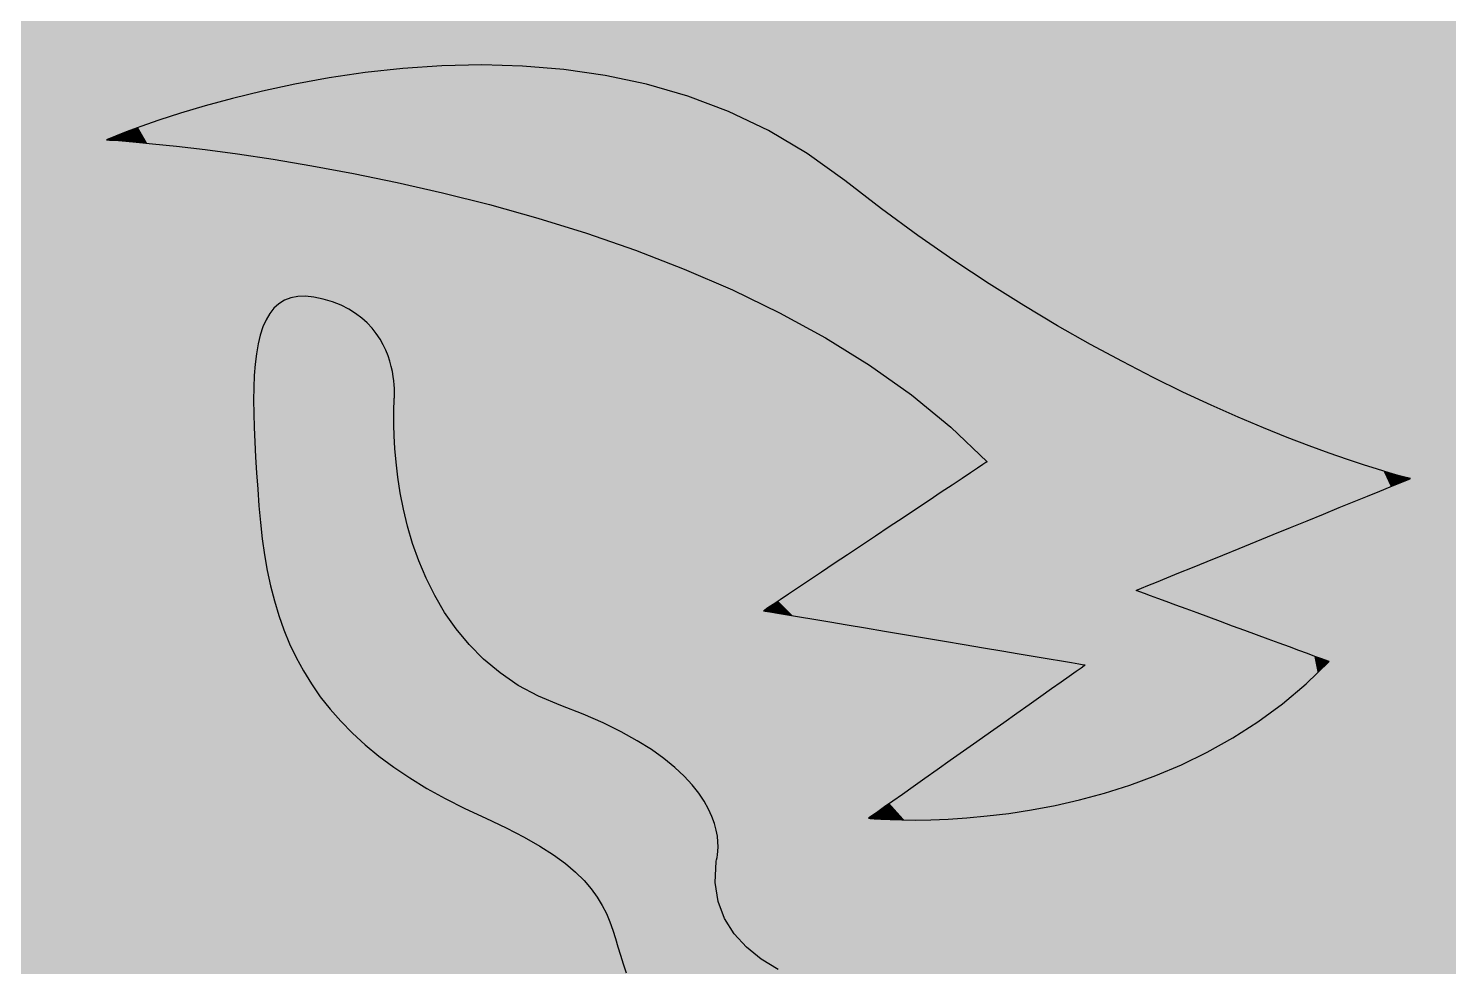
# Model space of a CAD drawing. Extents: x -42 to 1278, y -123 to 984.
# Drawn here: x 526 to 805.5, y 615.3 to 799.9 of the extents above; entities that cross this region are included whole.
import ezdxf

# ---------------------------------------------------------------- set-up
doc = ezdxf.new("R2010")
doc.units = 0
doc.layers.add('CABELLERA', color=7, linetype='CONTINUOUS')
doc.layers.add('CONTORNO_LON', color=7, linetype='CONTINUOUS')

# ---------------------------------------------------------------- blocks, each defined once
blk = doc.blocks.new('*U25')
at = {"layer": 'CONTORNO_LON', "color": 7, "linetype": 'CONTINUOUS'}
for points in [[(804.49, -103.97), (804.49, 979.15), (807.29, -102.53)], [(807.29, -102.53), (804.49, 979.15), (807.29, 975.16)], [(683.11, -69.2), (660.6, 958.24), (683.11, 959.23)], [(683.11, -69.2), (683.11, 959.23), (685.99, -68.31)], [(685.99, -68.31), (683.11, 959.23), (685.99, 959.01)], [(685.99, -68.31), (685.99, 959.01), (707.52, -59.75)], [(707.52, -59.75), (685.99, 959.01), (707.52, 957.33)], [(647.39, -79.08), (631.87, 955.23), (647.39, 957.66)], [(660.6, -76.22), (647.39, 957.66), (660.6, 958.24)], [(647.39, -79.08), (647.39, 957.66), (660.6, -76.22)], [(660.6, -76.22), (660.6, 958.24), (683.11, -69.2)], [(707.52, -59.75), (707.52, 957.33), (722.41, -52.69)], [(722.41, -52.69), (707.52, 957.33), (722.41, 956.16)], [(722.41, -52.69), (722.41, 956.16), (724.68, -51.62)], [(724.68, -51.62), (722.41, 956.16), (724.68, 955.69)], [(620.82, 54.93), (619.38, 953.27), (620.82, 953.49)], [(631.87, -82.44), (620.82, 953.49), (631.87, 955.23)], [(620.82, -83.66), (620.82, 953.49), (631.87, -82.44)], [(631.87, -82.44), (631.87, 955.23), (647.39, -79.08)], [(724.68, -51.62), (724.68, 955.69), (736.92, -44.96)], [(736.92, -44.96), (724.68, 955.69), (736.92, 953.11)], [(611.38, 46.01), (605.54, 950.05), (611.38, 951.57)], [(615.66, 49.65), (611.38, 951.57), (615.66, 952.69)], [(611.38, 46.01), (611.38, 951.57), (615.66, 49.65)], [(616.68, 50.52), (615.66, 952.69), (616.68, 952.85)], [(615.66, 49.65), (615.66, 952.69), (616.68, 50.52)], [(618.27, 52), (616.68, 952.85), (618.27, 953.09)], [(616.68, 50.52), (616.68, 952.85), (618.27, 52)], [(619.38, 53.51), (618.27, 953.09), (619.38, 953.27)], [(618.27, 52), (618.27, 953.09), (619.38, 53.51)], [(619.38, 53.51), (619.38, 953.27), (620.82, 54.93)], [(736.92, -44.96), (736.92, 953.11), (743.73, -40.83)], [(743.73, -40.83), (736.92, 953.11), (743.73, 951.67)], [(743.73, -40.83), (743.73, 951.67), (744.94, -40.04)], [(744.94, -40.04), (743.73, 951.67), (744.94, 951.42)], [(744.94, -40.04), (744.94, 951.42), (745.11, -43.28)], [(745.11, -43.28), (744.94, 951.42), (745.11, 951.38)], [(745.11, -121.09), (745.11, 951.38), (762.85, -119.36)], [(762.85, -119.36), (745.11, 951.38), (762.85, 947.64)], [(605.54, 41.6), (605.54, 950.05), (611.38, 46.01)], [(762.85, -119.36), (762.85, 947.64), (764.86, -118.75)], [(764.86, -118.75), (762.85, 947.64), (764.86, 947.22)], [(764.86, -118.75), (764.86, 947.22), (787.14, -112.06)], [(787.14, -112.06), (764.86, 947.22), (787.14, 940.15)], [(787.14, -112.06), (787.14, 940.15), (791.1, -110.87)], [(791.1, -110.87), (787.14, 940.15), (791.1, 938.68)], [(791.1, -110.87), (791.1, 938.68), (798.52, -107.05)], [(798.52, -107.05), (791.1, 938.68), (798.52, 935.91)], [(798.52, -107.05), (798.52, 935.91), (804.27, -104.08)], [(804.27, -104.08), (798.52, 935.91), (804.27, 933.6)], [(804.27, -104.08), (804.27, 933.6), (804.49, -103.97)], [(804.49, -103.97), (804.27, 933.6), (804.49, 933.51)], [(604.45, 40.78), (602.33, 924.56), (604.45, 925.94)], [(605.54, 41.6), (604.45, 925.94), (605.54, 926.52)], [(604.45, 40.78), (604.45, 925.94), (605.54, 41.6)], [(602.33, 39.18), (599.05, 922.42), (602.33, 924.56)], [(602.33, 39.18), (602.33, 924.56), (604.45, 40.78)], [(599.05, 37.02), (597.5, 917.53), (599.05, 922.42)], [(599.05, 37.02), (599.05, 922.42), (602.33, 39.18)], [(597.5, 36), (597.5, 917.53), (599.05, 37.02)], [(589.55, 30.77), (573.01, 904.81), (589.55, 908.83)], [(591.19, 31.86), (589.55, 908.83), (591.19, 909.23)], [(589.55, 30.77), (589.55, 908.83), (591.19, 31.86)], [(596.11, 35.09), (591.19, 909.23), (596.11, 910.23)], [(591.19, 31.86), (591.19, 909.23), (596.11, 35.09)], [(597.5, 36), (596.11, 910.23), (597.5, 910.5)], [(596.11, 35.09), (596.11, 910.23), (597.5, 36)], [(573.01, 21.51), (554.74, 900.36), (573.01, 904.81)], [(573.01, 21.51), (573.01, 904.81), (589.55, 30.77)], [(554.74, 13.06), (552.73, 899.71), (554.74, 900.36)], [(554.74, 13.06), (554.74, 900.36), (573.01, 21.51)], [(552.73, 12.14), (528.7, 891.97), (552.73, 899.71)], [(552.73, 12.14), (552.73, 899.71), (554.74, 13.06)], [(528.7, 3.38), (523.21, 890.19), (528.7, 891.97)], [(528.7, 3.38), (528.7, 891.97), (552.73, 12.14)], [(523.21, 1.91), (523.21, 890.19), (528.7, 3.38)]]:
    blk.add_solid(points, dxfattribs=at)
blk = doc.blocks.new('*U41')
at = {"layer": 'CABELLERA', "color": 7, "linetype": 'CONTINUOUS'}
for points in [[(594.18, 770.54), (588.21, 790.69), (594.18, 791.39)], [(600.61, 769.1), (594.18, 791.39), (600.61, 792.14)], [(594.18, 770.54), (594.18, 791.39), (600.61, 769.1)], [(609.22, 767.17), (600.61, 792.14), (609.22, 792.54)], [(600.61, 769.1), (600.61, 792.14), (609.22, 767.17)], [(613.71, 765.97), (609.22, 792.54), (613.71, 792.74)], [(609.22, 767.17), (609.22, 792.54), (613.71, 765.97)], [(613.71, 765.97), (613.71, 792.74), (625.02, 762.94)], [(625.02, 762.94), (613.71, 792.74), (625.02, 792.32)], [(625.02, 762.94), (625.02, 792.32), (627.26, 762.23)], [(627.26, 762.23), (625.02, 792.32), (627.26, 792.24)], [(627.26, 762.23), (627.26, 792.24), (641.02, 757.84)], [(641.02, 757.84), (627.26, 792.24), (641.02, 790.37)], [(576.75, 773.72), (567.93, 786.58), (576.75, 788.64)], [(580.29, 773.16), (576.75, 788.64), (580.29, 789.27)], [(576.75, 773.72), (576.75, 788.64), (580.29, 773.16)], [(588.21, 771.67), (580.29, 789.27), (588.21, 790.69)], [(580.29, 773.16), (580.29, 789.27), (588.21, 771.67)], [(588.21, 771.67), (588.21, 790.69), (594.18, 770.54)], [(641.02, 757.84), (641.02, 790.37), (641.22, 757.78)], [(641.22, 757.78), (641.02, 790.37), (641.22, 790.32)], [(641.22, 757.78), (641.22, 790.32), (654.75, 752.6)], [(654.75, 752.6), (641.22, 790.32), (654.75, 786.89)], [(566.48, 775.3), (562.44, 785.11), (566.48, 786.24)], [(567.93, 775.1), (566.48, 786.24), (567.93, 786.58)], [(566.48, 775.3), (566.48, 786.24), (567.93, 775.1)], [(567.93, 775.1), (567.93, 786.58), (576.75, 773.72)], [(654.75, 752.6), (654.75, 786.89), (657.42, 751.58)], [(657.42, 751.58), (654.75, 786.89), (657.42, 785.83)], [(657.42, 751.58), (657.42, 785.83), (668.21, 746.59)], [(668.21, 746.59), (657.42, 785.83), (668.21, 781.54)], [(557.48, 776.47), (553.09, 782.29), (557.48, 783.71)], [(557.63, 776.45), (557.48, 783.71), (557.63, 783.76)], [(557.48, 776.47), (557.48, 783.71), (557.63, 776.45)], [(562.44, 775.85), (557.63, 783.76), (562.44, 785.11)], [(557.63, 776.45), (557.63, 783.76), (562.44, 775.85)], [(562.44, 775.85), (562.44, 785.11), (566.48, 775.3)], [(547.57, 777.51), (546.23, 779.93), (547.57, 780.42)], [(549.33, 777.35), (547.57, 780.42), (549.33, 781.04)], [(547.57, 777.51), (547.57, 780.42), (549.33, 777.35)], [(550.46, 777.23), (549.33, 781.04), (550.46, 781.44)], [(549.33, 777.35), (549.33, 781.04), (550.46, 777.23)], [(553.09, 776.96), (550.46, 781.44), (553.09, 782.29)], [(550.46, 777.23), (550.46, 781.44), (553.09, 776.96)], [(553.09, 776.96), (553.09, 782.29), (557.48, 776.47)], [(668.21, 746.59), (668.21, 781.54), (673.24, 744.26)], [(673.24, 744.26), (668.21, 781.54), (673.24, 778.89)], [(541.43, 777.99), (541.42, 778), (541.43, 778.04)], [(542.1, 777.95), (541.43, 778.04), (542.1, 778.32)], [(541.43, 777.99), (541.43, 778.04), (542.1, 777.95)], [(542.23, 777.94), (542.1, 778.32), (542.23, 778.37)], [(542.1, 777.95), (542.1, 778.32), (542.23, 777.94)], [(543.36, 777.86), (542.23, 778.37), (543.36, 778.83)], [(542.23, 777.94), (542.23, 778.37), (543.36, 777.86)], [(543.85, 777.83), (543.36, 778.83), (543.85, 779.02)], [(543.36, 777.86), (543.36, 778.83), (543.85, 777.83)], [(545.2, 777.71), (543.85, 779.02), (545.2, 779.54)], [(543.85, 777.83), (543.85, 779.02), (545.2, 777.71)], [(546.23, 777.63), (545.2, 779.54), (546.23, 779.93)], [(545.2, 777.71), (545.2, 779.54), (546.23, 777.63)], [(546.23, 777.63), (546.23, 779.93), (547.57, 777.51)], [(673.24, 744.26), (673.24, 778.89), (674.76, 743.4)], [(674.76, 743.4), (673.24, 778.89), (674.76, 778.09)], [(674.76, 743.4), (674.76, 778.09), (681.15, 739.79)], [(681.15, 739.79), (674.76, 778.09), (681.15, 774.07)], [(681.15, 739.79), (681.15, 774.07), (688.31, 735.73)], [(688.31, 735.73), (681.15, 774.07), (688.31, 768.64)], [(688.31, 735.73), (688.31, 768.64), (693.44, 732.11)], [(693.44, 732.11), (688.31, 768.64), (693.44, 764.76)], [(693.44, 732.11), (693.44, 764.76), (702.25, 725.89)], [(702.25, 725.89), (693.44, 764.76), (702.25, 758.4)], [(702.25, 725.89), (702.25, 758.4), (705.47, 723.17)], [(705.47, 723.17), (702.25, 758.4), (705.47, 756.08)], [(705.47, 723.17), (705.47, 756.08), (708.67, 720.46)], [(708.67, 720.46), (705.47, 756.08), (708.67, 753.96)], [(708.67, 720.46), (708.67, 753.96), (714.67, 714.67)], [(714.67, 714.67), (708.67, 753.96), (714.67, 749.99)], [(714.67, 677.92), (714.67, 749.99), (717.2, 677.5)], [(717.2, 677.5), (714.67, 749.99), (717.2, 748.31)], [(717.2, 677.5), (717.2, 748.31), (719.31, 677.14)], [(719.31, 677.14), (717.2, 748.31), (719.31, 747.03)], [(719.31, 677.14), (719.31, 747.03), (724.65, 676.24)], [(724.65, 676.24), (719.31, 747.03), (724.65, 743.78)], [(724.65, 676.24), (724.65, 743.78), (728.53, 675.59)], [(728.53, 675.59), (724.65, 743.78), (728.53, 741.43)], [(728.53, 675.59), (728.53, 741.43), (729.03, 675.5)], [(729.03, 675.5), (728.53, 741.43), (729.03, 741.15)], [(729.03, 675.5), (729.03, 741.15), (732.17, 674.97)], [(732.17, 674.97), (729.03, 741.15), (732.17, 739.39)], [(732.17, 674.97), (732.17, 739.39), (733.82, 674.7)], [(733.82, 674.7), (732.17, 739.39), (733.82, 738.48)], [(733.82, 648.4), (733.82, 738.48), (739.36, 650)], [(739.36, 650), (733.82, 738.48), (739.36, 735.38)], [(739.36, 650), (739.36, 735.38), (741.53, 650.62)], [(741.53, 650.62), (739.36, 735.38), (741.53, 734.26)], [(741.53, 650.62), (741.53, 734.26), (744.01, 651.54)], [(744.01, 651.54), (741.53, 734.26), (744.01, 732.99)], [(744.01, 689.33), (744.01, 732.99), (744.61, 689.58)], [(744.61, 689.58), (744.01, 732.99), (744.61, 732.69)], [(744.61, 689.58), (744.61, 732.69), (746.6, 690.39)], [(746.6, 690.39), (744.61, 732.69), (746.6, 731.66)], [(746.6, 690.39), (746.6, 731.66), (749.6, 691.61)], [(749.6, 691.61), (746.6, 731.66), (749.6, 730.12)], [(749.6, 691.61), (749.6, 730.12), (749.78, 691.69)], [(749.78, 691.69), (749.6, 730.12), (749.78, 730.04)], [(749.78, 691.69), (749.78, 730.04), (753.9, 693.37)], [(753.9, 693.37), (749.78, 730.04), (753.9, 728.08)], [(753.9, 693.37), (753.9, 728.08), (758.76, 695.35)], [(758.76, 695.35), (753.9, 728.08), (758.76, 725.79)], [(758.76, 695.35), (758.76, 725.79), (759.13, 695.5)], [(759.13, 695.5), (758.76, 725.79), (759.13, 725.61)], [(759.13, 695.5), (759.13, 725.61), (767.86, 699.05)], [(767.86, 699.05), (759.13, 725.61), (767.86, 721.81)], [(767.86, 699.05), (767.86, 721.81), (775.68, 702.24)], [(775.68, 702.24), (767.86, 721.81), (775.68, 718.67)], [(775.68, 702.24), (775.68, 718.67), (780.91, 704.37)], [(780.91, 704.37), (775.68, 718.67), (780.91, 716.74)], [(780.91, 704.37), (780.91, 716.74), (782.49, 705.02)], [(782.49, 705.02), (780.91, 716.74), (782.49, 716.15)], [(782.49, 705.02), (782.49, 716.15), (786.02, 706.45)], [(786.02, 706.45), (782.49, 716.15), (786.02, 714.96)], [(712.3, 678.32), (709.62, 711.3), (712.3, 713.09)], [(714.04, 678.03), (712.3, 713.09), (714.04, 714.25)], [(712.3, 678.32), (712.3, 713.09), (714.04, 678.03)], [(714.67, 677.92), (714.04, 714.25), (714.67, 714.67)], [(714.04, 678.03), (714.04, 714.25), (714.67, 677.92)], [(786.02, 706.45), (786.02, 714.96), (788.2, 707.34)], [(788.2, 707.34), (786.02, 714.96), (788.2, 714.21)], [(788.2, 707.34), (788.2, 714.21), (790.49, 708.27)], [(790.49, 708.27), (788.2, 714.21), (790.49, 713.5)], [(790.49, 708.27), (790.49, 713.5), (792.7, 709.17)], [(792.7, 709.17), (790.49, 713.5), (792.7, 712.81)], [(709.62, 678.77), (706.77, 709.41), (709.62, 711.3)], [(709.62, 678.77), (709.62, 711.3), (712.3, 678.32)], [(792.7, 709.17), (792.7, 712.81), (794.12, 709.75)], [(794.12, 709.75), (792.7, 712.81), (794.12, 712.4)], [(794.12, 709.75), (794.12, 712.4), (795.88, 710.47)], [(795.88, 710.47), (794.12, 712.4), (795.88, 711.89)], [(795.88, 710.47), (795.88, 711.89), (796.67, 710.79)], [(796.67, 710.79), (795.88, 711.89), (796.67, 711.68)], [(796.67, 710.79), (796.67, 711.68), (797.65, 711.19)], [(797.65, 711.19), (796.67, 711.68), (797.65, 711.42)], [(797.65, 711.19), (797.65, 711.42), (797.91, 711.3)], [(706.18, 679.35), (697.78, 703.41), (706.18, 709.01)], [(706.77, 679.25), (706.18, 709.01), (706.77, 709.41)], [(706.18, 679.35), (706.18, 709.01), (706.77, 679.25)], [(706.77, 679.25), (706.77, 709.41), (709.62, 678.77)], [(697.78, 680.77), (693.53, 700.58), (697.78, 703.41)], [(697.78, 680.77), (697.78, 703.41), (706.18, 679.35)], [(693.53, 681.48), (688.56, 697.26), (693.53, 700.58)], [(693.53, 681.48), (693.53, 700.58), (697.78, 680.77)], [(687.31, 682.53), (681.7, 692.69), (687.31, 696.43)], [(688.56, 682.32), (687.31, 696.43), (688.56, 697.26)], [(687.31, 682.53), (687.31, 696.43), (688.56, 682.32)], [(688.56, 682.32), (688.56, 697.26), (693.53, 681.48)], [(680, 683.76), (676.97, 689.54), (680, 691.55)], [(681.7, 683.48), (680, 691.55), (681.7, 692.69)], [(680, 683.76), (680, 691.55), (681.7, 683.48)], [(681.7, 683.48), (681.7, 692.69), (687.31, 682.53)], [(676.42, 684.36), (673.55, 687.26), (676.42, 689.17)], [(676.97, 684.27), (676.42, 689.17), (676.97, 689.54)], [(676.42, 684.36), (676.42, 689.17), (676.97, 684.27)], [(676.97, 684.27), (676.97, 689.54), (680, 683.76)], [(744.01, 651.54), (744.01, 689.33), (744.66, 651.79)], [(744.66, 651.79), (744.01, 689.33), (744.66, 689.09)], [(744.66, 651.79), (744.66, 689.09), (746.26, 652.38)], [(746.26, 652.38), (744.66, 689.09), (746.26, 688.5)], [(746.26, 652.38), (746.26, 688.5), (748.66, 653.28)], [(748.66, 653.28), (746.26, 688.5), (748.66, 687.62)], [(671.21, 685.24), (670.7, 685.35), (671.21, 685.7)], [(671.59, 685.18), (671.21, 685.7), (671.59, 685.95)], [(671.21, 685.24), (671.21, 685.7), (671.59, 685.18)], [(673.39, 684.88), (671.59, 685.95), (673.39, 687.15)], [(671.59, 685.18), (671.59, 685.95), (673.39, 684.88)], [(673.55, 684.85), (673.39, 687.15), (673.55, 687.26)], [(673.39, 684.88), (673.39, 687.15), (673.55, 684.85)], [(673.55, 684.85), (673.55, 687.26), (676.42, 684.36)], [(748.66, 653.28), (748.66, 687.62), (750.07, 653.8)], [(750.07, 653.8), (748.66, 687.62), (750.07, 687.1)], [(750.07, 653.8), (750.07, 687.1), (755.2, 656.22)], [(755.2, 656.22), (750.07, 687.1), (755.2, 685.21)], [(755.2, 656.22), (755.2, 685.21), (758.62, 657.85)], [(758.62, 657.85), (755.2, 685.21), (758.62, 683.95)], [(758.62, 657.85), (758.62, 683.95), (763, 660.45)], [(763, 660.45), (758.62, 683.95), (763, 682.33)], [(763, 660.45), (763, 682.33), (767.04, 662.86)], [(767.04, 662.86), (763, 682.33), (767.04, 680.85)], [(767.04, 662.86), (767.04, 680.85), (770.8, 665.68)], [(770.8, 665.68), (767.04, 680.85), (770.8, 679.46)], [(770.8, 665.68), (770.8, 679.46), (775.16, 668.94)], [(775.16, 668.94), (770.8, 679.46), (775.16, 677.85)], [(775.16, 668.94), (775.16, 677.85), (777.34, 670.89)], [(777.34, 670.89), (775.16, 677.85), (777.34, 677.05)], [(777.34, 670.89), (777.34, 677.05), (779.06, 672.42)], [(779.06, 672.42), (777.34, 677.05), (779.06, 676.42)], [(733.17, 648.21), (732.58, 673.66), (733.17, 674.08)], [(733.81, 648.4), (733.17, 674.08), (733.81, 674.53)], [(733.17, 648.21), (733.17, 674.08), (733.81, 648.4)], [(733.82, 648.4), (733.81, 674.53), (733.82, 674.7)], [(733.81, 648.4), (733.81, 674.53), (733.82, 648.4)], [(779.06, 672.42), (779.06, 676.42), (779.74, 673.08)], [(779.74, 673.08), (779.06, 676.42), (779.74, 676.17)], [(779.74, 673.08), (779.74, 676.17), (780.96, 674.27)], [(780.96, 674.27), (779.74, 676.17), (780.96, 675.72)], [(780.96, 674.27), (780.96, 675.72), (781.34, 674.66)], [(781.34, 674.66), (780.96, 675.72), (781.34, 675.58)], [(781.34, 674.66), (781.34, 675.58), (781.9, 675.23)], [(781.9, 675.23), (781.34, 675.58), (781.9, 675.37)], [(781.9, 675.23), (781.9, 675.37), (781.99, 675.34)], [(730.36, 647.61), (727.33, 669.95), (730.36, 672.09)], [(732.58, 648.09), (730.36, 672.09), (732.58, 673.66)], [(730.36, 647.61), (730.36, 672.09), (732.58, 648.09)], [(732.58, 648.09), (732.58, 673.66), (733.17, 648.21)], [(725.14, 646.47), (723.67, 667.36), (725.14, 668.4)], [(727.33, 646.95), (725.14, 668.4), (727.33, 669.95)], [(725.14, 646.47), (725.14, 668.4), (727.33, 646.95)], [(727.33, 646.95), (727.33, 669.95), (730.36, 647.61)], [(723.67, 646.24), (719.55, 664.45), (723.67, 667.36)], [(723.67, 646.24), (723.67, 667.36), (725.14, 646.47)], [(717.6, 645.3), (710.7, 658.2), (717.6, 663.07)], [(719.55, 645.6), (717.6, 663.07), (719.55, 664.45)], [(717.6, 645.3), (717.6, 663.07), (719.55, 645.6)], [(719.55, 645.6), (719.55, 664.45), (723.67, 646.24)], [(710.67, 644.59), (704.61, 653.89), (710.67, 658.17)], [(710.7, 644.59), (710.67, 658.17), (710.7, 658.2)], [(710.67, 644.59), (710.67, 658.17), (710.7, 644.59)], [(710.7, 644.59), (710.7, 658.2), (717.6, 645.3)], [(702.1, 644.2), (699.48, 650.26), (702.1, 652.11)], [(704.61, 644.24), (702.1, 652.11), (704.61, 653.89)], [(702.1, 644.2), (702.1, 652.11), (704.61, 644.24)], [(704.61, 644.24), (704.61, 653.89), (710.67, 644.59)], [(698.38, 644.18), (695.47, 647.42), (698.38, 649.48)], [(699.48, 644.16), (698.38, 649.48), (699.48, 650.26)], [(698.38, 644.18), (698.38, 649.48), (699.48, 644.16)], [(699.48, 644.16), (699.48, 650.26), (702.1, 644.2)], [(695.27, 644.25), (692.95, 645.65), (695.27, 647.28)], [(695.47, 644.24), (695.27, 647.28), (695.47, 647.42)], [(695.27, 644.25), (695.27, 647.28), (695.47, 644.24)], [(695.47, 644.24), (695.47, 647.42), (698.38, 644.18)], [(691.61, 644.48), (691.42, 644.49), (691.61, 644.69)], [(692.73, 644.39), (691.61, 644.69), (692.73, 645.49)], [(691.61, 644.48), (691.61, 644.69), (692.73, 644.39)], [(692.95, 644.37), (692.73, 645.49), (692.95, 645.65)], [(692.73, 644.39), (692.73, 645.49), (692.95, 644.37)], [(692.95, 644.37), (692.95, 645.65), (695.27, 644.25)]]:
    blk.add_solid(points, dxfattribs=at)
blk = doc.blocks.new('*U42')
at = {"layer": 'CABELLERA', "color": 7, "linetype": 'CONTINUOUS'}
for points in [[(576.96, 679.99), (575.27, 745.75), (576.96, 746.69)], [(577.38, 678.82), (576.96, 746.69), (577.38, 746.78)], [(576.96, 679.99), (576.96, 746.69), (577.38, 678.82)], [(578.97, 675.58), (577.38, 746.78), (578.97, 747.16)], [(577.38, 678.82), (577.38, 746.78), (578.97, 675.58)], [(578.97, 675.58), (578.97, 747.16), (579.35, 674.81)], [(579.35, 674.81), (578.97, 747.16), (579.35, 747.16)], [(579.35, 674.81), (579.35, 747.16), (581.31, 671.54)], [(581.31, 671.54), (579.35, 747.16), (581.31, 747.16)], [(581.31, 671.54), (581.31, 747.16), (581.67, 670.94)], [(581.67, 670.94), (581.31, 747.16), (581.67, 747.1)], [(581.67, 670.94), (581.67, 747.1), (584, 667.7)], [(584, 667.7), (581.67, 747.1), (584, 746.67)], [(584, 667.7), (584, 746.67), (584.36, 667.2)], [(584.36, 667.2), (584, 746.67), (584.36, 746.55)], [(584.36, 667.2), (584.36, 746.55), (586.68, 664.49)], [(586.68, 664.49), (584.36, 746.55), (586.68, 745.79)], [(573.86, 689.65), (572.73, 742.59), (573.86, 744.38)], [(574.37, 687.27), (573.86, 744.38), (574.37, 744.88)], [(573.86, 689.65), (573.86, 744.38), (574.37, 687.27)], [(575.27, 684.75), (574.37, 744.88), (575.27, 745.75)], [(574.37, 687.27), (574.37, 744.88), (575.27, 684.75)], [(575.27, 684.75), (575.27, 745.75), (576.96, 679.99)], [(586.68, 664.49), (586.68, 745.79), (587.45, 663.59)], [(587.45, 663.59), (586.68, 745.79), (587.45, 745.43)], [(587.45, 663.59), (587.45, 745.43), (589, 662.06)], [(589, 662.06), (587.45, 745.43), (589, 744.69)], [(589, 662.06), (589, 744.69), (590.98, 660.11)], [(590.98, 660.11), (589, 744.69), (590.98, 743.4)], [(572.43, 696.32), (571.83, 740.4), (572.43, 741.87)], [(572.73, 694.95), (572.43, 741.87), (572.73, 742.59)], [(572.43, 696.32), (572.43, 741.87), (572.73, 694.95)], [(572.73, 694.95), (572.73, 742.59), (573.86, 689.65)], [(590.98, 660.11), (590.98, 743.4), (590.98, 660.11)], [(590.98, 660.11), (590.98, 743.4), (590.98, 743.4)], [(590.98, 660.11), (590.98, 743.4), (592.66, 658.7)], [(592.66, 658.7), (590.98, 743.4), (592.66, 741.96)], [(592.66, 658.7), (592.66, 741.96), (594.96, 656.76)], [(594.96, 656.76), (592.66, 741.96), (594.96, 739.06)], [(571.33, 706), (571.17, 737.83), (571.33, 738.48)], [(571.83, 701.59), (571.33, 738.48), (571.83, 740.4)], [(571.33, 706), (571.33, 738.48), (571.83, 701.59)], [(571.83, 701.59), (571.83, 740.4), (572.43, 696.32)], [(594.96, 656.76), (594.96, 739.06), (595.17, 656.61)], [(595.17, 656.61), (594.96, 739.06), (595.17, 738.79)], [(595.17, 656.61), (595.17, 738.79), (596.75, 655.46)], [(596.75, 655.46), (595.17, 738.79), (596.75, 735.5)], [(571.17, 708.42), (570.7, 734.91), (571.17, 737.83)], [(571.17, 708.42), (571.17, 737.83), (571.33, 706)], [(596.75, 655.46), (596.75, 735.5), (597.61, 654.83)], [(597.61, 654.83), (596.75, 735.5), (597.61, 732.4)], [(570.67, 715.57), (570.42, 731.64), (570.67, 734.59)], [(570.7, 715.17), (570.67, 734.59), (570.7, 734.91)], [(570.67, 715.57), (570.67, 734.59), (570.7, 715.17)], [(570.7, 715.17), (570.7, 734.91), (571.17, 708.42)], [(570.42, 721.63), (570.31, 728.52), (570.42, 731.64)], [(570.42, 721.63), (570.42, 731.64), (570.67, 715.57)], [(597.61, 654.83), (597.61, 732.4), (597.87, 654.65)], [(597.87, 654.65), (597.61, 732.4), (597.87, 730.49)], [(597.87, 722.88), (597.87, 730.49), (597.9, 725.27)], [(597.9, 725.27), (597.87, 730.49), (597.9, 730.3)], [(597.9, 725.27), (597.9, 730.3), (597.96, 726.8)], [(597.96, 726.8), (597.9, 730.3), (597.96, 729.83)], [(597.96, 726.8), (597.96, 729.83), (597.97, 726.87)], [(597.97, 726.87), (597.96, 729.83), (597.97, 729.79)], [(597.97, 726.87), (597.97, 729.79), (598, 727.33)], [(598, 727.33), (597.97, 729.79), (598, 728.84)], [(570.31, 724.17), (570.3, 728.06), (570.31, 728.52)], [(570.31, 724.17), (570.31, 728.52), (570.42, 721.63)], [(598, 727.33), (598, 728.84), (598.03, 728)], [(597.87, 654.65), (597.87, 722.88), (597.95, 654.59)], [(597.95, 654.59), (597.87, 722.88), (597.95, 719.73)], [(597.95, 654.59), (597.95, 719.73), (598.19, 654.41)], [(598.19, 654.41), (597.95, 719.73), (598.19, 715.95)], [(598.19, 654.41), (598.19, 715.95), (598.67, 654.07)], [(598.67, 654.07), (598.19, 715.95), (598.67, 711.65)], [(598.67, 654.07), (598.67, 711.65), (599.42, 653.52)], [(599.42, 653.52), (598.67, 711.65), (599.42, 707.13)], [(599.42, 653.52), (599.42, 707.13), (599.45, 653.5)], [(599.45, 653.5), (599.42, 707.13), (599.45, 706.97)], [(599.45, 653.5), (599.45, 706.97), (600.59, 652.79)], [(600.59, 652.79), (599.45, 706.97), (600.59, 702)], [(600.59, 652.79), (600.59, 702), (602.17, 651.8)], [(602.17, 651.8), (600.59, 702), (602.17, 696.88)], [(602.17, 651.8), (602.17, 696.88), (604.24, 650.5)], [(604.24, 650.5), (602.17, 696.88), (604.24, 691.72)], [(604.24, 650.5), (604.24, 691.72), (604.4, 650.4)], [(604.4, 650.4), (604.24, 691.72), (604.4, 691.41)], [(604.4, 650.4), (604.4, 691.41), (606.87, 649.06)], [(606.87, 649.06), (604.4, 691.41), (606.87, 686.65)], [(606.87, 649.06), (606.87, 686.65), (609.92, 647.4)], [(609.92, 647.4), (606.87, 686.65), (609.92, 682.1)], [(609.92, 647.4), (609.92, 682.1), (610.13, 647.29)], [(610.13, 647.29), (609.92, 682.1), (610.13, 681.77)], [(610.13, 647.29), (610.13, 681.77), (614.09, 645.41)], [(614.09, 645.41), (610.13, 681.77), (614.09, 677.22)], [(614.09, 645.41), (614.09, 677.22), (616, 644.5)], [(616, 644.5), (614.09, 677.22), (616, 675.55)], [(616, 644.5), (616, 675.55), (618.8, 643.16)], [(618.8, 643.16), (616, 675.55), (618.8, 673.1)], [(618.8, 643.16), (618.8, 673.1), (621.83, 641.71)], [(621.83, 641.71), (618.8, 673.1), (621.83, 671.16)], [(621.83, 641.71), (621.83, 671.16), (624.34, 640.31)], [(624.34, 640.31), (621.83, 671.16), (624.34, 669.55)], [(624.34, 640.31), (624.34, 669.55), (626.63, 639.03)], [(626.63, 639.03), (624.34, 669.55), (626.63, 668.52)], [(626.63, 639.03), (626.63, 668.52), (630.53, 636.44)], [(630.53, 636.44), (626.63, 668.52), (630.53, 666.77)], [(630.53, 636.44), (630.53, 666.77), (630.76, 636.25)], [(630.76, 636.25), (630.53, 666.77), (630.76, 666.67)], [(630.76, 636.25), (630.76, 666.67), (633.64, 633.91)], [(633.64, 633.91), (630.76, 666.67), (633.64, 665.52)], [(633.64, 633.91), (633.64, 665.52), (636.07, 631.43)], [(636.07, 631.43), (633.64, 665.52), (636.07, 664.56)], [(636.07, 631.43), (636.07, 664.56), (637.16, 630)], [(637.16, 630), (636.07, 664.56), (637.16, 664.13)], [(637.16, 630), (637.16, 664.13), (637.93, 628.99)], [(637.93, 628.99), (637.16, 664.13), (637.93, 663.76)], [(637.93, 628.99), (637.93, 663.76), (639.34, 626.57)], [(639.34, 626.57), (637.93, 663.76), (639.34, 663.09)], [(639.34, 626.57), (639.34, 663.09), (640.42, 624.15)], [(640.42, 624.15), (639.34, 663.09), (640.42, 662.58)], [(640.42, 624.15), (640.42, 662.58), (642.63, 617.17)], [(642.63, 617.17), (640.42, 662.58), (642.63, 661.52)], [(642.63, 617.17), (642.63, 661.52), (643.6, 614.1)], [(643.6, 614.1), (642.63, 661.52), (643.6, 660.96)], [(643.6, 614.1), (643.6, 660.96), (644.69, 611.42)], [(644.69, 611.42), (643.6, 660.96), (644.69, 660.34)], [(644.69, 611.42), (644.69, 660.34), (646.12, 608.63)], [(646.12, 608.63), (644.69, 660.34), (646.12, 659.52)], [(646.12, 608.63), (646.12, 659.52), (647.23, 606.92)], [(647.23, 606.92), (646.12, 659.52), (647.23, 658.89)], [(647.23, 606.92), (647.23, 658.89), (648.01, 605.72)], [(648.01, 605.72), (647.23, 658.89), (648.01, 658.35)], [(648.01, 605.72), (648.01, 658.35), (650.48, 602.67)], [(650.48, 602.67), (648.01, 658.35), (650.48, 656.64)], [(650.48, 602.67), (650.48, 656.64), (651.05, 602.12)], [(651.05, 602.12), (650.48, 656.64), (651.05, 656.25)], [(651.05, 602.12), (651.05, 656.25), (653.55, 599.74)], [(653.55, 599.74), (651.05, 656.25), (653.55, 654.14)], [(653.55, 599.74), (653.55, 654.14), (654.14, 599.33)], [(654.14, 599.33), (653.55, 654.14), (654.14, 653.65)], [(654.14, 599.33), (654.14, 653.65), (656.59, 597.62)], [(656.59, 597.62), (654.14, 653.65), (656.59, 651.1)], [(656.59, 597.62), (656.59, 651.1), (657.18, 597.21)], [(657.18, 597.21), (656.59, 651.1), (657.18, 650.34)], [(657.18, 597.21), (657.18, 650.34), (658.46, 596.54)], [(658.46, 596.54), (657.18, 650.34), (658.46, 648.66)], [(658.46, 596.54), (658.46, 648.66), (659.83, 595.83)], [(659.83, 595.83), (658.46, 648.66), (659.83, 646.33)], [(659.83, 595.83), (659.83, 646.33), (660.77, 595.34)], [(660.77, 595.34), (659.83, 646.33), (660.77, 644.17)], [(660.77, 595.34), (660.77, 644.17), (661.12, 595.16)], [(661.12, 595.16), (660.77, 644.17), (661.12, 642.98)], [(661.12, 632.87), (661.12, 642.98), (661.33, 636)], [(661.33, 636), (661.12, 642.98), (661.33, 642.26)], [(661.33, 636), (661.33, 642.26), (661.35, 636.07)], [(661.35, 636.07), (661.33, 642.26), (661.35, 642.19)], [(661.35, 636.07), (661.35, 642.19), (661.39, 636.2)], [(661.39, 636.2), (661.35, 642.19), (661.39, 641.95)], [(661.39, 636.2), (661.39, 641.95), (661.53, 636.77)], [(661.53, 636.77), (661.39, 641.95), (661.53, 641.14)], [(661.53, 636.77), (661.53, 641.14), (661.65, 638.06)], [(661.65, 638.06), (661.53, 641.14), (661.65, 640.43)], [(661.65, 638.06), (661.65, 640.43), (661.73, 638.92)], [(661.12, 595.16), (661.12, 632.87), (661.28, 595.08)], [(661.28, 595.08), (661.12, 632.87), (661.28, 630.78)], [(661.28, 595.08), (661.28, 630.78), (661.34, 595.05)], [(661.34, 595.05), (661.28, 630.78), (661.34, 629.96)], [(661.34, 595.05), (661.34, 629.96), (661.97, 594.81)], [(661.97, 594.81), (661.34, 629.96), (661.97, 627.27)], [(661.97, 594.81), (661.97, 627.27), (662.97, 594.43)], [(662.97, 594.43), (661.97, 627.27), (662.97, 624.79)], [(662.97, 594.43), (662.97, 624.79), (664.33, 593.92)], [(664.33, 593.92), (662.97, 624.79), (664.33, 622.51)], [(664.33, 593.92), (664.33, 622.51), (665.8, 593.36)], [(665.8, 593.36), (664.33, 622.51), (665.8, 620.66)], [(665.8, 593.36), (665.8, 620.66), (666, 593.3)], [(666, 593.3), (665.8, 620.66), (666, 620.42)], [(666, 593.3), (666, 620.42), (670.2, 592.18)], [(670.2, 592.18), (666, 620.42), (670.2, 616.79)], [(670.2, 592.18), (670.2, 616.79), (670.69, 592.05)], [(670.69, 592.05), (670.2, 616.79), (670.69, 616.51)], [(670.69, 592.05), (670.69, 616.51), (675.35, 591.25)], [(675.35, 591.25), (670.69, 616.51), (675.35, 613.84)], [(675.35, 591.25), (675.35, 613.84), (675.87, 591.16)], [(675.87, 591.16), (675.35, 613.84), (675.87, 613.62)], [(675.87, 591.16), (675.87, 613.62), (681.22, 590.7)], [(681.22, 590.7), (675.87, 613.62), (681.22, 611.48)], [(681.22, 590.7), (681.22, 611.48), (681.29, 590.7)], [(681.29, 590.7), (681.22, 611.48), (681.29, 611.46)], [(681.29, 590.7), (681.29, 611.46), (686.89, 590.67)], [(686.89, 590.67), (681.29, 611.46), (686.89, 609.87)], [(686.89, 590.67), (686.89, 609.87), (687.6, 590.72)], [(687.6, 590.72), (686.89, 609.87), (687.6, 609.67)], [(687.6, 590.72), (687.6, 609.67), (692.6, 591.07)], [(692.6, 591.07), (687.6, 609.67), (692.6, 608.66)], [(692.6, 591.07), (692.6, 608.66), (694.25, 591.32)], [(694.25, 591.32), (692.6, 608.66), (694.25, 608.33)], [(694.25, 591.32), (694.25, 608.33), (698.37, 591.93)], [(698.37, 591.93), (694.25, 608.33), (698.37, 607.76)], [(698.37, 591.93), (698.37, 607.76), (700.96, 592.51)], [(700.96, 592.51), (698.37, 607.76), (700.96, 607.4)], [(700.96, 592.51), (700.96, 607.4), (704.13, 593.23)], [(704.13, 593.23), (700.96, 607.4), (704.13, 607.11)], [(704.13, 593.23), (704.13, 607.11), (707.5, 594.26)], [(707.5, 594.26), (704.13, 607.11), (707.5, 606.81)], [(707.5, 594.26), (707.5, 606.81), (709.82, 594.98)], [(709.82, 594.98), (707.5, 606.81), (709.82, 606.69)], [(709.82, 594.98), (709.82, 606.69), (713.65, 596.51)], [(713.65, 596.51), (709.82, 606.69), (713.65, 606.49)], [(730.45, 606.51), (729.84, 606.62), (730.45, 606.65)], [(730.45, 606.51), (730.45, 606.65), (730.67, 606.67)], [(713.65, 596.51), (713.65, 606.49), (715.38, 597.2)], [(715.38, 597.2), (713.65, 606.49), (715.38, 606.45)], [(715.38, 597.2), (715.38, 606.45), (719.18, 599.09)], [(719.18, 599.09), (715.38, 606.45), (719.18, 606.38)], [(719.18, 599.09), (719.18, 606.38), (720.75, 599.88)], [(720.75, 599.88), (719.18, 606.38), (720.75, 606.38)], [(723.87, 601.8), (720.75, 606.38), (723.87, 606.4)], [(720.75, 599.88), (720.75, 606.38), (723.87, 601.8)], [(725.86, 603.03), (723.87, 606.4), (725.86, 606.46)], [(723.87, 601.8), (723.87, 606.4), (725.86, 603.03)], [(727.5, 604.27), (725.86, 606.46), (727.5, 606.51)], [(725.86, 603.03), (725.86, 606.46), (727.5, 604.27)], [(728.84, 605.29), (727.5, 606.51), (728.84, 606.56)], [(727.5, 604.27), (727.5, 606.51), (728.84, 605.29)], [(729.84, 606.04), (728.84, 606.56), (729.84, 606.62)], [(728.84, 605.29), (728.84, 606.56), (729.84, 606.04)], [(729.84, 606.04), (729.84, 606.62), (730.45, 606.51)]]:
    blk.add_solid(points, dxfattribs=at)

msp = doc.modelspace()

# ---------------------------------------------------------------- linework, layer by layer
at = {"layer": 'CABELLERA', "color": 7}
msp.add_lwpolyline([(714.67, 714.67), (714.44, 714.52), (713.8, 714.09), (712.78, 713.41), (711.41, 712.49), (709.73, 711.38), (707.79, 710.08), (705.62, 708.64), (703.26, 707.06), (700.74, 705.39), (698.12, 703.63), (695.41, 701.83), (692.67, 700), (689.92, 698.17), (687.22, 696.37), (684.59, 694.61), (682.07, 692.94), (679.71, 691.36), (677.54, 689.92), (675.6, 688.62), (673.93, 687.51), (672.56, 686.59), (671.53, 685.91), (670.89, 685.48), (670.67, 685.33), (670.99, 685.28), (671.91, 685.12), (673.39, 684.88), (675.36, 684.54), (677.77, 684.14), (680.56, 683.67), (683.69, 683.14), (687.09, 682.57), (690.71, 681.96), (694.49, 681.32), (698.38, 680.67), (702.33, 680), (706.28, 679.34), (710.18, 678.68), (713.96, 678.04), (717.58, 677.43), (720.98, 676.86), (724.1, 676.33), (726.9, 675.86), (729.31, 675.46), (731.28, 675.13), (732.75, 674.88), (733.68, 674.72), (734, 674.67), (733.78, 674.51), (733.16, 674.07), (732.17, 673.37), (730.84, 672.43), (729.22, 671.28), (727.33, 669.95), (725.23, 668.47), (722.94, 666.85), (720.5, 665.12), (717.95, 663.32), (715.33, 661.46), (712.67, 659.58), (710.01, 657.7), (707.38, 655.85), (704.83, 654.05), (702.39, 652.32), (700.1, 650.7), (698, 649.21), (696.12, 647.88), (694.49, 646.73), (693.17, 645.8), (692.17, 645.09), (691.55, 644.65), (691.33, 644.5), (691.62, 644.47), (692.44, 644.41), (693.78, 644.32), (695.6, 644.24), (697.86, 644.18), (700.53, 644.16), (703.59, 644.21), (706.99, 644.35), (710.7, 644.59), (714.7, 644.96), (718.95, 645.48), (723.42, 646.17), (728.07, 647.05), (732.87, 648.14), (737.79, 649.46), (742.79, 651.04), (747.85, 652.9), (752.93, 655.05), (757.99, 657.51), (763.02, 660.32), (767.96, 663.48), (772.79, 667.02), (777.48, 670.97), (782, 675.33), (781.81, 675.4), (781.25, 675.61), (780.37, 675.94), (779.19, 676.37), (777.74, 676.9), (776.06, 677.52), (774.19, 678.21), (772.15, 678.96), (769.98, 679.76), (767.71, 680.6), (765.37, 681.46), (763, 682.33), (760.63, 683.21), (758.29, 684.07), (756.02, 684.9), (753.85, 685.7), (751.81, 686.46), (749.94, 687.15), (748.26, 687.76), (746.81, 688.3), (745.63, 688.73), (744.75, 689.06), (744.19, 689.26), (744, 689.33), (744.27, 689.44), (745.06, 689.77), (746.32, 690.28), (748, 690.96), (750.05, 691.8), (752.44, 692.77), (755.1, 693.86), (758, 695.04), (761.09, 696.29), (764.31, 697.61), (767.63, 698.96), (771, 700.33), (774.37, 701.71), (777.69, 703.06), (780.91, 704.37), (784, 705.63), (786.9, 706.81), (789.56, 707.9), (791.95, 708.87), (794, 709.7), (795.68, 710.39), (796.94, 710.9), (797.73, 711.22), (798, 711.33), (797.73, 711.4), (796.92, 711.61), (795.6, 711.97), (793.78, 712.48), (791.5, 713.17), (788.76, 714.03), (785.6, 715.08), (782.02, 716.32), (778.07, 717.77), (773.74, 719.43), (769.07, 721.31), (764.08, 723.42), (758.79, 725.77), (753.22, 728.37), (747.38, 731.22), (741.31, 734.35), (735.02, 737.74), (728.53, 741.43), (721.87, 745.4), (715.05, 749.68), (708.1, 754.27), (701.04, 759.18), (693.89, 764.42), (686.67, 770), (679.27, 775.32), (671.62, 779.82), (663.77, 783.55), (655.76, 786.57), (647.65, 788.92), (639.49, 790.66), (631.32, 791.84), (623.21, 792.52), (615.19, 792.75), (607.33, 792.58), (599.66, 792.06), (592.25, 791.25), (585.14, 790.2), (578.38, 788.97), (572.02, 787.6), (566.12, 786.15), (560.73, 784.67), (555.89, 783.22), (551.65, 781.85), (548.07, 780.6), (545.2, 779.54), (543.08, 778.72), (541.78, 778.19), (541.33, 778), (541.94, 777.96), (543.7, 777.84), (546.54, 777.6), (550.38, 777.24), (555.13, 776.74), (560.73, 776.07), (567.09, 775.22), (574.12, 774.17), (581.76, 772.9), (589.92, 771.39), (598.53, 769.63), (607.5, 767.58), (616.75, 765.25), (626.21, 762.59), (635.8, 759.61), (645.43, 756.27), (655.03, 752.57), (664.52, 748.47), (673.82, 743.97), (682.84, 739.03), (691.52, 733.66), (699.77, 727.82), (707.51, 721.49)], close=True, dxfattribs=at)
msp.add_lwpolyline([(673.54, 614.75), (670.2, 616.79), (667.28, 619.13), (664.85, 621.79), (662.97, 624.79), (661.72, 628.14), (661.15, 631.87), (661.33, 636), (661.36, 636.09), (661.43, 636.35), (661.53, 636.77), (661.62, 637.35), (661.69, 638.06), (661.73, 638.92), (661.69, 639.89), (661.58, 640.99), (661.35, 642.19), (661, 643.48), (660.5, 644.87), (659.83, 646.33), (658.97, 647.87), (657.9, 649.46), (656.59, 651.1), (655.03, 652.79), (653.19, 654.51), (651.05, 656.25), (648.59, 658.01), (645.79, 659.77), (642.63, 661.52), (639.09, 663.26), (635.14, 664.98), (630.76, 666.67), (626.38, 668.51), (622.39, 670.66), (618.8, 673.1), (615.57, 675.79), (612.69, 678.69), (610.13, 681.77), (607.89, 684.99), (605.93, 688.32), (604.24, 691.72), (602.8, 695.16), (601.59, 698.6), (600.59, 702), (599.79, 705.34), (599.15, 708.56), (598.67, 711.65), (598.32, 714.57), (598.09, 717.27), (597.95, 719.73), (597.88, 721.91), (597.87, 723.77), (597.9, 725.27), (597.94, 726.39), (597.98, 727.09), (598, 727.33), (598, 727.41), (598.02, 727.64), (598.03, 728), (598.03, 728.49), (598.01, 729.09), (597.97, 729.79), (597.89, 730.59), (597.78, 731.46), (597.61, 732.4), (597.39, 733.39), (597.11, 734.43), (596.75, 735.5), (596.31, 736.59), (595.79, 737.69), (595.17, 738.79), (594.44, 739.88), (593.61, 740.94), (592.66, 741.96), (591.57, 742.93), (590.36, 743.85), (589, 744.69), (587.5, 745.45), (585.83, 746.11), (584, 746.67), (582.16, 747.05), (580.49, 747.22), (578.97, 747.16), (577.6, 746.9), (576.37, 746.42), (575.27, 745.75), (574.3, 744.88), (573.46, 743.83), (572.73, 742.59), (572.1, 741.17), (571.59, 739.59), (571.17, 737.83), (570.83, 735.92), (570.59, 733.86), (570.42, 731.64), (570.32, 729.29), (570.29, 726.79), (570.31, 724.17), (570.39, 721.42), (570.51, 718.55), (570.67, 715.57), (570.87, 712.48), (571.09, 709.29), (571.33, 706), (571.62, 702.7), (571.98, 699.48), (572.43, 696.32), (572.97, 693.24), (573.62, 690.22), (574.37, 687.27), (575.25, 684.39), (576.25, 681.57), (577.38, 678.82), (578.65, 676.13), (580.08, 673.5), (581.67, 670.94), (583.42, 668.43), (585.34, 665.98), (587.45, 663.59), (589.75, 661.26), (592.25, 658.98), (594.96, 656.76), (597.88, 654.59), (601.02, 652.47), (604.4, 650.4), (608.02, 648.39), (611.88, 646.42), (616, 644.5), (620, 642.63), (623.54, 640.81), (626.63, 639.03), (629.33, 637.29), (631.65, 635.59), (633.64, 633.91), (635.33, 632.25), (636.75, 630.62), (637.93, 628.99), (638.92, 627.38), (639.73, 625.76), (640.42, 624.15), (641, 622.52), (641.52, 620.88), (642, 619.23), (642.49, 617.55), (643.01, 615.84), (643.6, 614.1)], dxfattribs=at)

# ---------------------------------------------------------------- block references
for name in ['*U41', '*U42']:
    msp.add_blockref(name, (0, 0), dxfattribs=at)
at = {"layer": 'CONTORNO_LON', "color": 7}
msp.add_blockref('*U25', (0, 0), dxfattribs=at)

doc.saveas('drawing.dxf')
